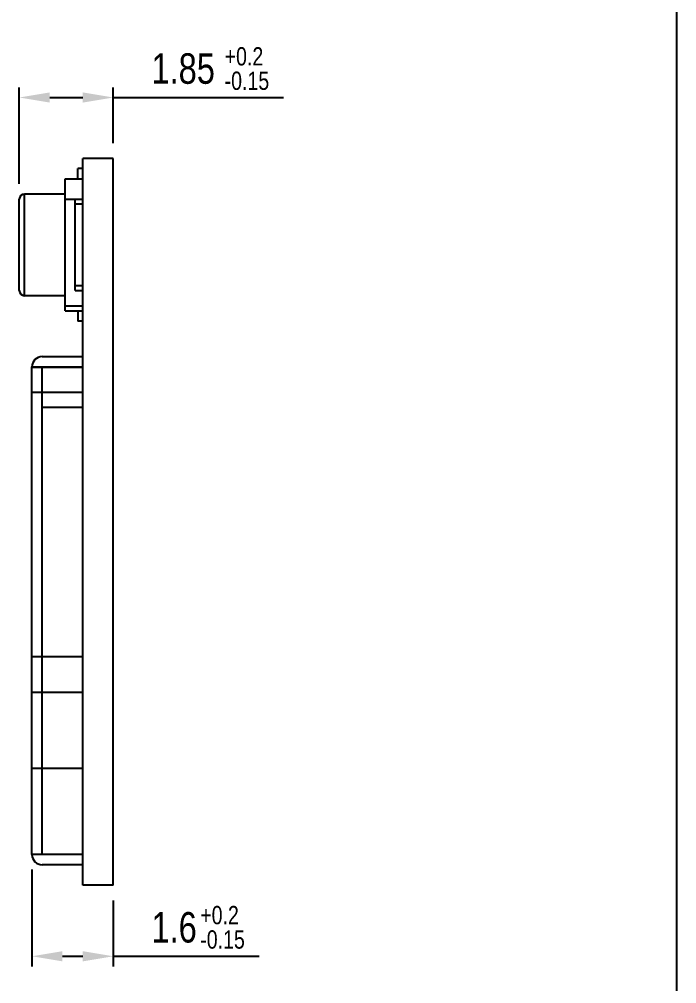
# Model space of a CAD drawing. Extents: x 0 to 189, y 4 to 276.
# Drawn here: x 123.9 to 188.5, y 78.9 to 173.8 of the extents above; entities that cross this region are included whole.
import ezdxf

# ---------------------------------------------------------------- set-up
doc = ezdxf.new("R2010")
doc.units = 0
doc.header["$LTSCALE"] = 19.36
doc.header["$PDMODE"] = 3
doc.header["$PDSIZE"] = 8
doc.layers.get('0').update_dxf_attribs({"linetype": 'CONTINUOUS'})
doc.layers.get('DEFPOINTS').update_dxf_attribs({"linetype": 'CONTINUOUS'})
doc.layers.add('02___PRT_ALL_AXES', color=7, linetype='CONTINUOUS')
doc.styles.get("Standard").update_dxf_attribs({"font": 'txt', "width": 0.8})
doc.dimstyles.get("Standard").update_dxf_attribs({"dimtxt": 3, "dimasz": 3, "dimexe": 2.5, "dimexo": 0.5, "dimtad": 1, "dimblk": '_FILLED', "dimblk1": '_FILLED', "dimblk2": '_FILLED', "dimcen": 0.09, "dimazin": 3, "dimtp": 0.01, "dimtm": 0.01, "dimtfac": 1, "dimtofl": 0, "dimtmove": 0, "dimatfit": 3})

# ---------------------------------------------------------------- blocks, each defined once
blk = doc.blocks.new('_FILLED')
at = {"color": 0, "linetype": 'BYBLOCK'}
blk.add_solid([(0, 0), (-1, 0.167), (-1, -0.167)], dxfattribs=at)
blk = doc.blocks.new('*U46')
at = {"color": 0, "width": 0.8}
for s, height, p in [('+0.2', 1.8, (141.665, 84.729)), ('1.6', 3, (136.865, 82.929)), ('-0.15', 1.8, (141.665, 82.329))]:
    blk.add_text(s, height=height, dxfattribs=at).set_placement(p)
blk = doc.blocks.new('*D22')
at = {"color": 0}
for p, q in [((125.115, 90.129), (125.115, 80.579)), ((133.115, 87.079), (133.115, 80.579)), ((128.115, 81.579), (130.115, 81.579)), ((133.115, 81.579), (147.455, 81.579))]:
    blk.add_line(p, q, dxfattribs=at)
at = {"layer": 'DEFPOINTS', "color": 0}
for p in [(125.115, 91.629), (133.115, 88.579), (133.115, 81.579)]:
    blk.add_point(p, dxfattribs=at)
blk.add_blockref('*U46', (0, 0))
at = {"color": 0, "xscale": 3, "yscale": 3, "zscale": 3, "rotation": 180}
blk.add_blockref('_FILLED', (125.115, 81.579), dxfattribs=at)
at = {"color": 0, "xscale": 3, "yscale": 3, "zscale": 3}
blk.add_blockref('_FILLED', (133.115, 81.579), dxfattribs=at)
blk = doc.blocks.new('*U47')
at = {"color": 0, "width": 0.8}
for s, height, p in [('+0.2', 1.8, (144.065, 169.229)), ('1.85', 3, (136.865, 167.429)), ('-0.15', 1.8, (144.065, 166.829))]:
    blk.add_text(s, height=height, dxfattribs=at).set_placement(p)
blk = doc.blocks.new('*D23')
at = {"color": 0}
for p, q in [((123.865, 157.579), (123.865, 167.079)), ((133.115, 161.579), (133.115, 167.079)), ((126.865, 166.079), (130.115, 166.079)), ((133.115, 166.079), (149.855, 166.079))]:
    blk.add_line(p, q, dxfattribs=at)
at = {"layer": 'DEFPOINTS', "color": 0}
for p in [(133.115, 166.079), (133.115, 160.079), (123.865, 156.079)]:
    blk.add_point(p, dxfattribs=at)
blk.add_blockref('*U47', (0, 0))
at = {"color": 0, "xscale": 3, "yscale": 3, "zscale": 3, "rotation": 180}
blk.add_blockref('_FILLED', (123.865, 166.079), dxfattribs=at)
at = {"color": 0, "xscale": 3, "yscale": 3, "zscale": 3}
blk.add_blockref('_FILLED', (133.115, 166.079), dxfattribs=at)

msp = doc.modelspace()

# ---------------------------------------------------------------- linework, layer by layer
at = {"color": 7, "linetype": 'CONTINUOUS'}
for p, q in [((188.542, 3.653), (188.542, 275.551)), ((130.115, 88.579), (130.115, 160.079)), ((133.115, 160.079), (130.115, 160.079)), ((133.115, 88.579), (133.115, 160.079)), ((129.615, 158.079), (129.615, 159.079)), ((130.115, 159.079), (129.615, 159.079)), ((128.365, 145.079), (128.365, 158.079)), ((128.365, 158.079), (130.115, 158.079)), ((123.865, 147.079), (123.865, 156.079)), ((124.365, 146.579), (124.365, 156.579)), ((128.365, 156.079), (130.115, 156.079)), ((129.365, 147.079), (129.365, 156.079)), ((130.115, 155.579), (129.365, 155.579)), ((129.365, 147.579), (130.115, 147.579)), ((129.365, 147.079), (130.115, 147.079)), ((128.365, 145.579), (130.115, 145.579)), ((128.365, 145.079), (130.115, 145.079)), ((129.615, 145.079), (129.615, 144.079)), ((130.115, 144.079), (129.615, 144.079)), ((126.115, 140.579), (130.115, 140.579)), ((125.115, 91.579), (125.115, 139.579)), ((125.115, 139.579), (130.115, 139.579)), ((125.115, 139.529), (130.115, 139.529)), ((126.115, 91.579), (126.115, 139.579)), ((125.115, 137.079), (130.115, 137.079)), ((130.115, 135.579), (126.115, 135.579)), ((125.115, 111.079), (130.115, 111.079)), ((125.115, 107.579), (130.115, 107.579)), ((125.115, 100.079), (130.115, 100.079)), ((125.115, 91.629), (130.115, 91.629)), ((130.115, 91.579), (125.115, 91.579)), ((130.115, 90.579), (126.115, 90.579)), ((133.115, 88.579), (130.115, 88.579))]:
    msp.add_line(p, q, dxfattribs=at)
for centre, radius, start, end in [((124.365, 156.079), 0.5, 90, 180), ((124.365, 147.079), 0.5, 180, 270), ((126.115, 139.579), 1, 90, 180), ((126.115, 91.579), 1, 180, 270)]:
    msp.add_arc(centre, radius, start, end, dxfattribs=at)
at = {"layer": '02___PRT_ALL_AXES', "color": 7, "linetype": 'CONTINUOUS'}
for p, q in [((128.365, 156.579), (124.365, 156.579)), ((128.365, 146.579), (124.365, 146.579))]:
    msp.add_line(p, q, dxfattribs=at)

# ---------------------------------------------------------------- dimensions: what is measured, and where the dimension line sits
for base, p1, p2, picture, middle in [((133.115, 166.079), (123.865, 156.079), (133.115, 160.079), '*D23', (142.985, 168.929)), ((133.115, 81.579), (125.115, 91.629), (133.115, 88.579), '*D22', (141.785, 84.429))]:
    dim = msp.add_linear_dim(base=base, p1=p1, p2=p2, dimstyle='Standard')
    dim.commit()
    dim.dimension.update_dxf_attribs({"geometry": picture, "text_midpoint": middle})

doc.saveas('drawing.dxf')
